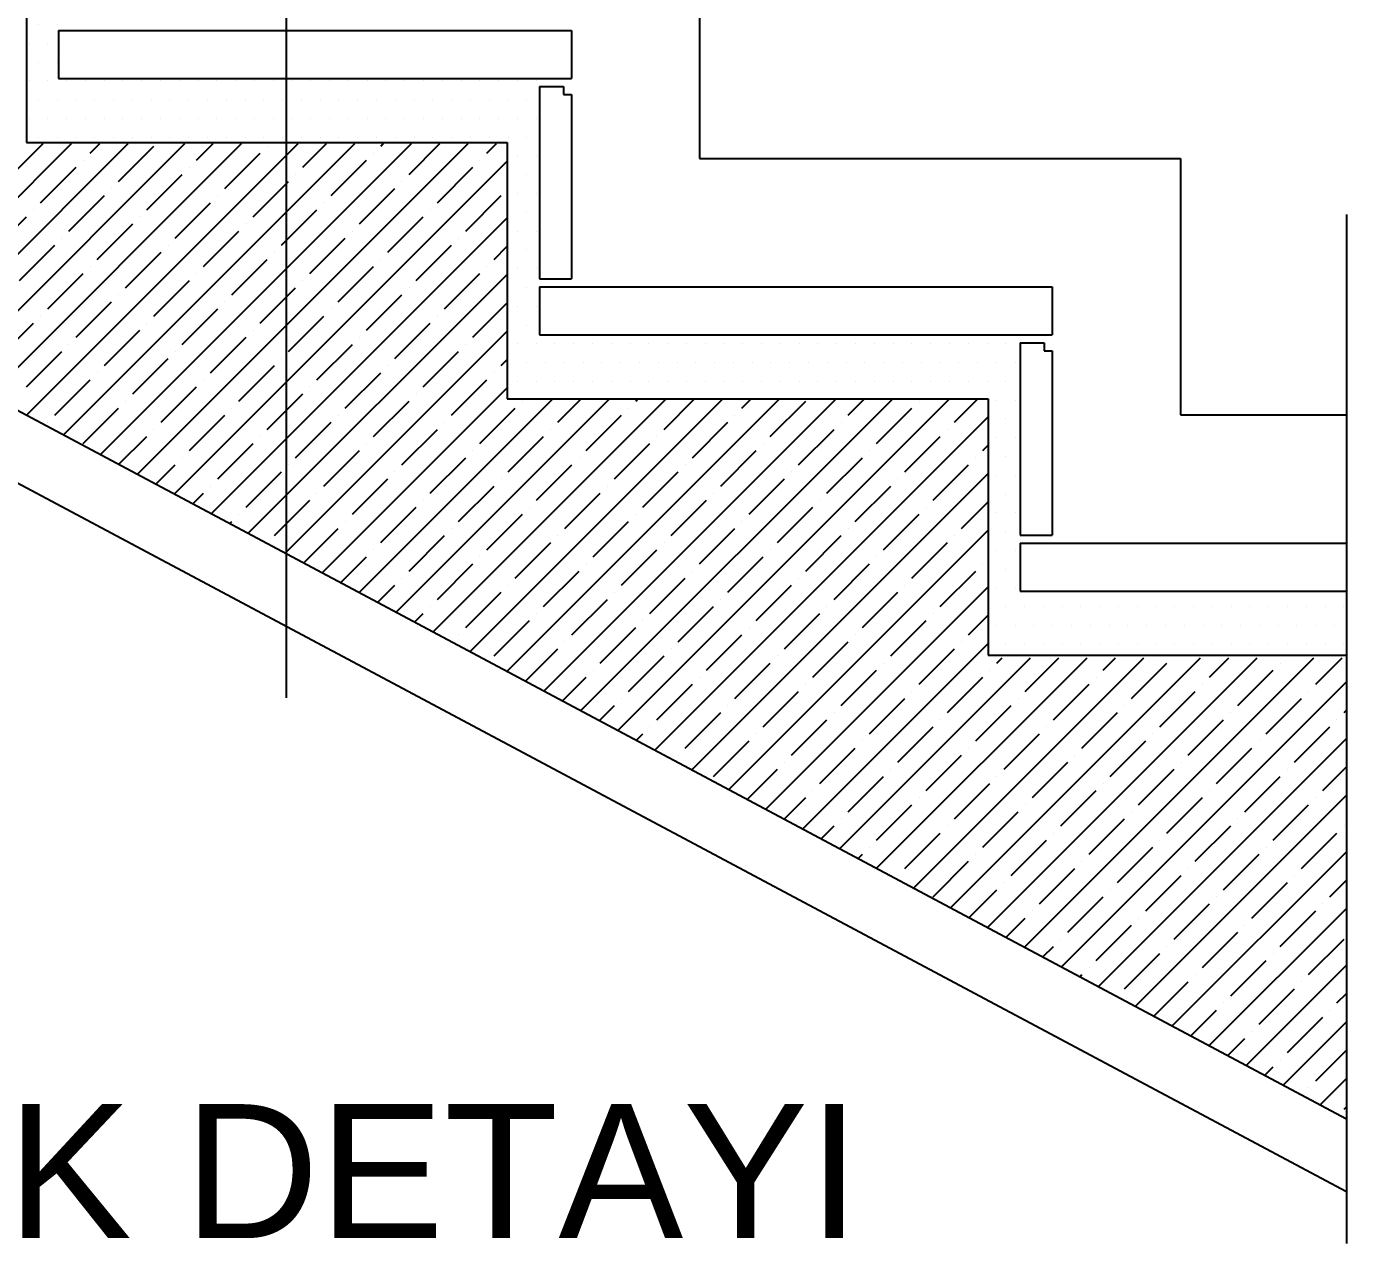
# Model space of a CAD drawing. Extents: x 775040 to 808375, y 4159409 to 4163651.
# Drawn here: x 807667.9 to 807914.9, y 4159706.3 to 4159934.2 of the extents above; entities that cross this region are included whole.
import ezdxf

# ---------------------------------------------------------------- set-up
doc = ezdxf.new("R2010")
doc.units = 0
doc.header["$MEASUREMENT"] = 0
doc.linetypes.add('DUZ', pattern=[500, 500])
doc.layers.get('0').update_dxf_attribs({"linetype": 'DUZ'})
for name, color, linetype in [('3', 3, 'Continuous'), ('tarama', 8, 'Continuous'), ('YAZI', 3, 'Continuous')]:
    doc.layers.add(name, color=color, linetype=linetype)
doc.styles.add('LEVENT', font='arial.ttf', dxfattribs={"height": 10})

# ---------------------------------------------------------------- blocks, each defined once
blk = doc.blocks.new('*X998')
at = {"color": 0}
for p, q in [((-322509.38, 37436.26), (-322461.3, 37484.34)), ((-322500.15, 37431.34), (-322447.15, 37484.34)), ((-322490.93, 37426.42), (-322433.01, 37484.34)), ((-322481.71, 37421.5), (-322418.87, 37484.34)), ((-322476.05, 37476.66), (-322468.37, 37484.34)), ((-322472.48, 37416.58), (-322404.73, 37484.34)), ((-322463.26, 37411.66), (-322390.59, 37484.34)), ((-322456.6, 37481.96), (-322454.23, 37484.34)), ((-322454.04, 37406.75), (-322376.44, 37484.34)), ((-322449.53, 37474.89), (-322440.69, 37483.73)), ((-322444.81, 37401.83), (-322362.3, 37484.34)), ((-322430.09, 37480.19), (-322425.94, 37484.34)), ((-322423.01, 37473.12), (-322414.18, 37481.96)), ((-322412.41, 37483.73), (-322412.41, 37483.73)), ((-322403.57, 37478.43), (-322397.66, 37484.34)), ((-322385.89, 37481.96), (-322385.89, 37481.96)), ((-322384.12, 37483.73), (-322383.51, 37484.34)), ((-322377.05, 37476.66), (-322369.37, 37484.34)), ((-322357.61, 37481.96), (-322355.23, 37484.34)), ((-322468.98, 37469.59), (-322460.14, 37478.43)), ((-322458.37, 37480.19), (-322458.37, 37480.19)), ((-322435.59, 37396.91), (-322352.53, 37479.97)), ((-322431.85, 37478.43), (-322431.85, 37478.43)), ((-322396.5, 37471.36), (-322387.66, 37480.19)), ((-322369.98, 37469.59), (-322361.14, 37478.43)), ((-322359.37, 37480.19), (-322359.37, 37480.19)), ((-322442.46, 37467.82), (-322433.62, 37476.66)), ((-322415.94, 37466.05), (-322407.1, 37474.89)), ((-322405.34, 37476.66), (-322405.34, 37476.66)), ((-322378.82, 37474.89), (-322378.82, 37474.89)), ((-322451.3, 37473.12), (-322451.3, 37473.12)), ((-322389.43, 37464.29), (-322380.59, 37473.12)), ((-322461.91, 37462.52), (-322453.07, 37471.36)), ((-322435.39, 37460.75), (-322426.55, 37469.59)), ((-322424.78, 37471.36), (-322424.78, 37471.36)), ((-322398.27, 37469.59), (-322398.27, 37469.59)), ((-322362.91, 37462.52), (-322354.07, 37471.36)), ((-322481.35, 37457.21), (-322472.51, 37466.05)), ((-322470.74, 37467.82), (-322470.74, 37467.82)), ((-322444.23, 37466.05), (-322444.23, 37466.05)), ((-322426.37, 37391.99), (-322352.53, 37465.83)), ((-322408.87, 37458.98), (-322400.03, 37467.82)), ((-322382.36, 37457.21), (-322373.52, 37466.05)), ((-322371.75, 37467.82), (-322371.75, 37467.82)), ((-322454.83, 37455.45), (-322446, 37464.29)), ((-322428.32, 37453.68), (-322419.48, 37462.52)), ((-322417.71, 37464.29), (-322417.71, 37464.29)), ((-322391.19, 37462.52), (-322391.19, 37462.52)), ((-322474.28, 37450.14), (-322465.44, 37458.98)), ((-322463.67, 37460.75), (-322463.67, 37460.75)), ((-322437.16, 37458.98), (-322437.16, 37458.98)), ((-322401.8, 37451.91), (-322392.96, 37460.75)), ((-322375.28, 37450.14), (-322366.45, 37458.98)), ((-322364.68, 37460.75), (-322364.68, 37460.75)), ((-322355.84, 37455.45), (-322352.53, 37458.76)), ((-322447.76, 37448.38), (-322438.92, 37457.21)), ((-322421.25, 37446.61), (-322412.41, 37455.45)), ((-322410.64, 37457.21), (-322410.64, 37457.21)), ((-322384.12, 37455.45), (-322384.12, 37455.45)), ((-322467.21, 37443.07), (-322458.37, 37451.91)), ((-322456.6, 37453.68), (-322456.6, 37453.68)), ((-322430.09, 37451.91), (-322430.09, 37451.91)), ((-322394.73, 37444.84), (-322385.89, 37453.68)), ((-322368.21, 37443.07), (-322359.37, 37451.91)), ((-322357.61, 37453.68), (-322357.61, 37453.68)), ((-322440.69, 37441.3), (-322431.85, 37450.14)), ((-322417.15, 37387.07), (-322352.53, 37451.69)), ((-322403.57, 37450.14), (-322403.57, 37450.14)), ((-322449.53, 37446.61), (-322449.53, 37446.61)), ((-322414.18, 37439.54), (-322405.34, 37448.38)), ((-322387.66, 37437.77), (-322378.82, 37446.61)), ((-322377.05, 37448.38), (-322377.05, 37448.38)), ((-322460.14, 37436), (-322451.3, 37444.84)), ((-322433.62, 37434.23), (-322424.78, 37443.07)), ((-322423.01, 37444.84), (-322423.01, 37444.84)), ((-322396.5, 37443.07), (-322396.5, 37443.07)), ((-322361.14, 37436), (-322352.53, 37444.61)), ((-322479.58, 37430.7), (-322470.74, 37439.54)), ((-322468.98, 37441.3), (-322468.98, 37441.3)), ((-322442.46, 37439.54), (-322442.46, 37439.54)), ((-322407.1, 37432.47), (-322398.27, 37441.3)), ((-322380.59, 37430.7), (-322371.75, 37439.54)), ((-322369.98, 37441.3), (-322369.98, 37441.3)), ((-322453.07, 37428.93), (-322444.23, 37437.77)), ((-322426.55, 37427.16), (-322417.71, 37436)), ((-322415.94, 37437.77), (-322415.94, 37437.77)), ((-322407.92, 37382.15), (-322352.53, 37437.54)), ((-322389.43, 37436), (-322389.43, 37436)), ((-322472.51, 37423.63), (-322463.67, 37432.47)), ((-322461.91, 37434.23), (-322461.91, 37434.23)), ((-322435.39, 37432.47), (-322435.39, 37432.47)), ((-322400.03, 37425.39), (-322391.19, 37434.23)), ((-322373.52, 37423.63), (-322364.68, 37432.47)), ((-322362.91, 37434.23), (-322362.91, 37434.23)), ((-322446, 37421.86), (-322437.16, 37430.7)), ((-322419.48, 37420.09), (-322410.64, 37428.93)), ((-322408.87, 37430.7), (-322408.87, 37430.7)), ((-322382.36, 37428.93), (-322382.36, 37428.93)), ((-322354.07, 37428.93), (-322352.53, 37430.47)), ((-322465.44, 37416.56), (-322456.6, 37425.39)), ((-322454.83, 37427.16), (-322454.83, 37427.16)), ((-322428.32, 37425.39), (-322428.32, 37425.39)), ((-322392.96, 37418.32), (-322384.12, 37427.16)), ((-322366.45, 37416.56), (-322357.61, 37425.39)), ((-322355.84, 37427.16), (-322355.84, 37427.16)), ((-322438.92, 37414.79), (-322430.09, 37423.63)), ((-322401.8, 37423.63), (-322401.8, 37423.63)), ((-322398.7, 37377.23), (-322352.53, 37423.4)), ((-322447.76, 37420.09), (-322447.76, 37420.09)), ((-322412.41, 37413.02), (-322403.57, 37421.86)), ((-322389.48, 37372.31), (-322341.18, 37420.61)), ((-322385.89, 37411.25), (-322377.05, 37420.09)), ((-322380.25, 37367.39), (-322327.04, 37420.61)), ((-322375.28, 37421.86), (-322375.28, 37421.86)), ((-322371.03, 37362.47), (-322312.9, 37420.61)), ((-322361.81, 37357.56), (-322298.75, 37420.61)), ((-322352.58, 37352.64), (-322284.61, 37420.61)), ((-322348.77, 37420.09), (-322348.77, 37420.09)), ((-322343.36, 37347.72), (-322270.47, 37420.61)), ((-322339.93, 37414.79), (-322334.11, 37420.61)), ((-322334.14, 37342.8), (-322256.33, 37420.61)), ((-322324.91, 37337.88), (-322242.19, 37420.61)), ((-322320.48, 37420.09), (-322319.97, 37420.61)), ((-322313.41, 37413.02), (-322305.83, 37420.61)), ((-322293.97, 37418.32), (-322291.68, 37420.61)), ((-322286.9, 37411.25), (-322278.06, 37420.09)), ((-322267.45, 37416.56), (-322263.4, 37420.61)), ((-322249.77, 37420.09), (-322249.77, 37420.09)), ((-322240.93, 37414.79), (-322235.12, 37420.61)), ((-322458.37, 37409.48), (-322449.53, 37418.32)), ((-322431.85, 37407.72), (-322423.01, 37416.56)), ((-322421.25, 37418.32), (-322421.25, 37418.32)), ((-322394.73, 37416.56), (-322394.73, 37416.56)), ((-322359.37, 37409.48), (-322350.54, 37418.32)), ((-322332.86, 37407.72), (-322324.02, 37416.56)), ((-322322.25, 37418.32), (-322322.25, 37418.32)), ((-322315.69, 37332.96), (-322232.53, 37416.12)), ((-322295.74, 37416.56), (-322295.74, 37416.56)), ((-322260.38, 37409.48), (-322251.54, 37418.32)), ((-322467.21, 37414.79), (-322467.21, 37414.79)), ((-322440.69, 37413.02), (-322440.69, 37413.02)), ((-322405.34, 37405.95), (-322396.5, 37414.79)), ((-322378.82, 37404.18), (-322369.98, 37413.02)), ((-322368.21, 37414.79), (-322368.21, 37414.79)), ((-322341.7, 37413.02), (-322341.7, 37413.02)), ((-322306.34, 37405.95), (-322297.5, 37414.79)), ((-322279.83, 37404.18), (-322270.99, 37413.02)), ((-322269.22, 37414.79), (-322269.22, 37414.79)), ((-322242.7, 37413.02), (-322242.7, 37413.02)), ((-322449.43, 37404.29), (-322442.46, 37411.25)), ((-322424.78, 37400.65), (-322415.94, 37409.48)), ((-322414.18, 37411.25), (-322414.18, 37411.25)), ((-322387.66, 37409.48), (-322387.66, 37409.48)), ((-322352.3, 37402.41), (-322343.47, 37411.25)), ((-322325.79, 37400.65), (-322316.95, 37409.48)), ((-322315.18, 37411.25), (-322315.18, 37411.25)), ((-322288.66, 37409.48), (-322288.66, 37409.48)), ((-322253.31, 37402.41), (-322244.47, 37411.25)), ((-322233.86, 37407.72), (-322232.53, 37409.05)), ((-322433.62, 37405.95), (-322433.62, 37405.95)), ((-322398.27, 37398.88), (-322389.43, 37407.72)), ((-322371.75, 37397.11), (-322362.91, 37405.95)), ((-322361.14, 37407.72), (-322361.14, 37407.72)), ((-322334.63, 37405.95), (-322334.63, 37405.95)), ((-322299.27, 37398.88), (-322290.43, 37407.72)), ((-322272.75, 37397.11), (-322263.92, 37405.95)), ((-322262.15, 37407.72), (-322262.15, 37407.72)), ((-322235.63, 37405.95), (-322235.63, 37405.95)), ((-322440.2, 37399.37), (-322435.39, 37404.18)), ((-322417.71, 37393.57), (-322408.87, 37402.41)), ((-322407.1, 37404.18), (-322407.1, 37404.18)), ((-322380.59, 37402.41), (-322380.59, 37402.41)), ((-322345.23, 37395.34), (-322336.39, 37404.18)), ((-322318.72, 37393.57), (-322309.88, 37402.41)), ((-322308.11, 37404.18), (-322308.11, 37404.18)), ((-322281.59, 37402.41), (-322281.59, 37402.41)), ((-322246.24, 37395.34), (-322237.4, 37404.18)), ((-322391.19, 37391.81), (-322382.36, 37400.65)), ((-322354.07, 37400.65), (-322354.07, 37400.65)), ((-322306.47, 37328.04), (-322232.53, 37401.98)), ((-322292.2, 37391.81), (-322283.36, 37400.65)), ((-322255.08, 37400.65), (-322255.08, 37400.65)), ((-322430.98, 37394.45), (-322428.32, 37397.11)), ((-322426.55, 37398.88), (-322426.55, 37398.88)), ((-322400.03, 37397.11), (-322400.03, 37397.11)), ((-322364.68, 37390.04), (-322355.84, 37398.88)), ((-322338.16, 37388.27), (-322329.32, 37397.11)), ((-322327.56, 37398.88), (-322327.56, 37398.88)), ((-322301.04, 37397.11), (-322301.04, 37397.11)), ((-322265.68, 37390.04), (-322256.84, 37398.88)), ((-322410.64, 37386.5), (-322401.8, 37395.34)), ((-322384.12, 37384.74), (-322375.28, 37393.57)), ((-322373.52, 37395.34), (-322373.52, 37395.34)), ((-322347, 37393.57), (-322347, 37393.57)), ((-322311.65, 37386.5), (-322302.81, 37395.34)), ((-322285.13, 37384.74), (-322276.29, 37393.57)), ((-322274.52, 37395.34), (-322274.52, 37395.34)), ((-322248.01, 37393.57), (-322248.01, 37393.57)), ((-322239.17, 37388.27), (-322232.53, 37394.91)), ((-322421.76, 37389.53), (-322421.25, 37390.04)), ((-322419.48, 37391.81), (-322419.48, 37391.81)), ((-322392.96, 37390.04), (-322392.96, 37390.04)), ((-322357.61, 37382.97), (-322348.77, 37391.81)), ((-322331.09, 37381.2), (-322322.25, 37390.04)), ((-322320.48, 37391.81), (-322320.48, 37391.81)), ((-322293.97, 37390.04), (-322293.97, 37390.04)), ((-322258.61, 37382.97), (-322249.77, 37391.81)), ((-322403.31, 37379.69), (-322394.73, 37388.27)), ((-322377.05, 37377.66), (-322368.21, 37386.5)), ((-322366.45, 37388.27), (-322366.45, 37388.27)), ((-322339.93, 37386.5), (-322339.93, 37386.5)), ((-322304.57, 37379.43), (-322295.74, 37388.27)), ((-322297.24, 37323.12), (-322232.53, 37387.84)), ((-322278.06, 37377.66), (-322269.22, 37386.5)), ((-322267.45, 37388.27), (-322267.45, 37388.27)), ((-322240.93, 37386.5), (-322240.93, 37386.5)), ((-322412.41, 37384.74), (-322412.41, 37384.74)), ((-322385.89, 37382.97), (-322385.89, 37382.97)), ((-322350.54, 37375.9), (-322341.7, 37384.74)), ((-322324.02, 37374.13), (-322315.18, 37382.97)), ((-322313.41, 37384.74), (-322313.41, 37384.74)), ((-322286.9, 37382.97), (-322286.9, 37382.97)), ((-322251.54, 37375.9), (-322242.7, 37384.74)), ((-322394.09, 37374.77), (-322387.66, 37381.2)), ((-322369.98, 37370.59), (-322361.14, 37379.43)), ((-322359.37, 37381.2), (-322359.37, 37381.2)), ((-322332.86, 37379.43), (-322332.86, 37379.43)), ((-322297.5, 37372.36), (-322288.66, 37381.2)), ((-322270.99, 37370.59), (-322262.15, 37379.43)), ((-322260.38, 37381.2), (-322260.38, 37381.2)), ((-322233.86, 37379.43), (-322233.86, 37379.43)), ((-322343.47, 37368.83), (-322334.63, 37377.66)), ((-322306.34, 37377.66), (-322306.34, 37377.66)), ((-322244.47, 37368.83), (-322235.63, 37377.66)), ((-322384.86, 37369.85), (-322380.59, 37374.13)), ((-322378.82, 37375.9), (-322378.82, 37375.9)), ((-322352.3, 37374.13), (-322352.3, 37374.13)), ((-322316.95, 37367.06), (-322308.11, 37375.9)), ((-322290.43, 37365.29), (-322281.59, 37374.13)), ((-322288.02, 37318.2), (-322232.53, 37373.7)), ((-322279.83, 37375.9), (-322279.83, 37375.9)), ((-322253.31, 37374.13), (-322253.31, 37374.13)), ((-322362.91, 37363.52), (-322354.07, 37372.36)), ((-322336.39, 37361.75), (-322327.56, 37370.59)), ((-322325.79, 37372.36), (-322325.79, 37372.36)), ((-322299.27, 37370.59), (-322299.27, 37370.59)), ((-322263.92, 37363.52), (-322255.08, 37372.36)), ((-322375.64, 37364.93), (-322373.52, 37367.06)), ((-322371.75, 37368.83), (-322371.75, 37368.83)), ((-322345.23, 37367.06), (-322345.23, 37367.06)), ((-322309.88, 37359.99), (-322301.04, 37368.83)), ((-322283.36, 37358.22), (-322274.52, 37367.06)), ((-322272.75, 37368.83), (-322272.75, 37368.83)), ((-322246.24, 37367.06), (-322246.24, 37367.06)), ((-322237.4, 37361.75), (-322232.53, 37366.62)), ((-322355.84, 37356.45), (-322347, 37365.29)), ((-322329.32, 37354.68), (-322320.48, 37363.52)), ((-322318.72, 37365.29), (-322318.72, 37365.29)), ((-322292.2, 37363.52), (-322292.2, 37363.52)), ((-322256.84, 37356.45), (-322248.01, 37365.29)), ((-322364.68, 37361.75), (-322364.68, 37361.75)), ((-322338.16, 37359.99), (-322338.16, 37359.99)), ((-322302.81, 37352.92), (-322293.97, 37361.75)), ((-322278.8, 37313.28), (-322232.53, 37359.55)), ((-322276.29, 37351.15), (-322267.45, 37359.99)), ((-322265.68, 37361.75), (-322265.68, 37361.75)), ((-322239.17, 37359.99), (-322239.17, 37359.99)), ((-322347.97, 37350.18), (-322339.93, 37358.22)), ((-322322.25, 37347.61), (-322313.41, 37356.45)), ((-322311.65, 37358.22), (-322311.65, 37358.22)), ((-322285.13, 37356.45), (-322285.13, 37356.45)), ((-322249.77, 37349.38), (-322240.93, 37358.22)), ((-322331.09, 37352.92), (-322331.09, 37352.92)), ((-322295.74, 37345.84), (-322286.9, 37354.68)), ((-322269.58, 37308.37), (-322221.98, 37355.96)), ((-322269.22, 37344.08), (-322260.38, 37352.92)), ((-322260.35, 37303.45), (-322207.84, 37355.96)), ((-322258.61, 37354.68), (-322258.61, 37354.68)), ((-322251.13, 37298.53), (-322193.7, 37355.96)), ((-322241.91, 37293.61), (-322179.55, 37355.96)), ((-322232.68, 37288.69), (-322165.41, 37355.96)), ((-322232.1, 37352.92), (-322232.1, 37352.92)), ((-322230.33, 37354.68), (-322229.05, 37355.96)), ((-322223.46, 37283.77), (-322151.27, 37355.96)), ((-322223.26, 37347.61), (-322214.91, 37355.96)), ((-322203.81, 37352.92), (-322200.77, 37355.96)), ((-322196.74, 37345.84), (-322187.9, 37354.68)), ((-322177.29, 37351.15), (-322172.48, 37355.96)), ((-322170.22, 37344.08), (-322161.39, 37352.92)), ((-322159.62, 37354.68), (-322159.62, 37354.68)), ((-322150.78, 37349.38), (-322144.2, 37355.96)), ((-322338.75, 37345.26), (-322332.86, 37351.15)), ((-322304.57, 37351.15), (-322304.57, 37351.15)), ((-322242.7, 37342.31), (-322233.86, 37351.15)), ((-322214.24, 37278.85), (-322143.09, 37350)), ((-322205.58, 37351.15), (-322205.58, 37351.15)), ((-322315.18, 37340.54), (-322306.34, 37349.38)), ((-322288.66, 37338.77), (-322279.83, 37347.61)), ((-322278.06, 37349.38), (-322278.06, 37349.38)), ((-322251.54, 37347.61), (-322251.54, 37347.61)), ((-322216.19, 37340.54), (-322207.35, 37349.38)), ((-322189.67, 37338.77), (-322180.83, 37347.61)), ((-322179.06, 37349.38), (-322179.06, 37349.38)), ((-322152.55, 37347.61), (-322152.55, 37347.61)), ((-322329.53, 37340.34), (-322325.79, 37344.08)), ((-322324.02, 37345.84), (-322324.02, 37345.84)), ((-322297.5, 37344.08), (-322297.5, 37344.08)), ((-322262.15, 37337.01), (-322253.31, 37345.84)), ((-322235.63, 37335.24), (-322226.79, 37344.08)), ((-322225.02, 37345.84), (-322225.02, 37345.84)), ((-322198.51, 37344.08), (-322198.51, 37344.08)), ((-322163.15, 37337.01), (-322154.31, 37345.84)), ((-322308.11, 37333.47), (-322299.27, 37342.31)), ((-322281.59, 37331.7), (-322272.75, 37340.54)), ((-322270.99, 37342.31), (-322270.99, 37342.31)), ((-322244.47, 37340.54), (-322244.47, 37340.54)), ((-322209.11, 37333.47), (-322200.28, 37342.31)), ((-322182.6, 37331.7), (-322173.76, 37340.54)), ((-322171.99, 37342.31), (-322171.99, 37342.31)), ((-322145.48, 37340.54), (-322145.48, 37340.54)), ((-322143.71, 37342.31), (-322143.09, 37342.93)), ((-322320.3, 37335.42), (-322318.72, 37337.01)), ((-322316.95, 37338.77), (-322316.95, 37338.77)), ((-322290.43, 37337.01), (-322290.43, 37337.01)), ((-322255.08, 37329.93), (-322246.24, 37338.77)), ((-322228.56, 37328.17), (-322219.72, 37337.01)), ((-322217.95, 37338.77), (-322217.95, 37338.77)), ((-322191.44, 37337.01), (-322191.44, 37337.01)), ((-322156.08, 37329.93), (-322147.24, 37338.77)), ((-322301.04, 37326.4), (-322292.2, 37335.24)), ((-322274.52, 37324.63), (-322265.68, 37333.47)), ((-322263.92, 37335.24), (-322263.92, 37335.24)), ((-322237.4, 37333.47), (-322237.4, 37333.47)), ((-322205.01, 37273.93), (-322143.09, 37335.86)), ((-322202.04, 37326.4), (-322193.2, 37335.24)), ((-322175.53, 37324.63), (-322166.69, 37333.47)), ((-322164.92, 37335.24), (-322164.92, 37335.24)), ((-322309.88, 37331.7), (-322309.88, 37331.7)), ((-322283.36, 37329.93), (-322283.36, 37329.93)), ((-322248.01, 37322.86), (-322239.17, 37331.7)), ((-322221.49, 37321.1), (-322212.65, 37329.93)), ((-322210.88, 37331.7), (-322210.88, 37331.7)), ((-322184.37, 37329.93), (-322184.37, 37329.93)), ((-322292.63, 37320.66), (-322285.13, 37328.17)), ((-322256.84, 37328.17), (-322256.84, 37328.17)), ((-322194.97, 37319.33), (-322186.13, 37328.17)), ((-322157.85, 37328.17), (-322157.85, 37328.17)), ((-322149.01, 37322.86), (-322143.09, 37328.79)), ((-322267.45, 37317.56), (-322258.61, 37326.4)), ((-322240.93, 37315.79), (-322232.1, 37324.63)), ((-322230.33, 37326.4), (-322230.33, 37326.4)), ((-322203.81, 37324.63), (-322203.81, 37324.63)), ((-322168.46, 37317.56), (-322159.62, 37326.4)), ((-322283.41, 37315.74), (-322278.06, 37321.1)), ((-322276.29, 37322.86), (-322276.29, 37322.86)), ((-322249.77, 37321.1), (-322249.77, 37321.1)), ((-322214.42, 37314.02), (-322205.58, 37322.86)), ((-322195.79, 37269.01), (-322143.09, 37321.72)), ((-322187.9, 37312.26), (-322179.06, 37321.1)), ((-322177.29, 37322.86), (-322177.29, 37322.86)), ((-322150.78, 37321.1), (-322150.78, 37321.1)), ((-322260.38, 37310.49), (-322251.54, 37319.33)), ((-322233.86, 37308.72), (-322225.02, 37317.56)), ((-322223.26, 37319.33), (-322223.26, 37319.33)), ((-322196.74, 37317.56), (-322196.74, 37317.56)), ((-322161.39, 37310.49), (-322152.55, 37319.33)), ((-322274.19, 37310.82), (-322270.99, 37314.02)), ((-322269.22, 37315.79), (-322269.22, 37315.79)), ((-322242.7, 37314.02), (-322242.7, 37314.02)), ((-322207.35, 37306.95), (-322198.51, 37315.79)), ((-322180.83, 37305.19), (-322171.99, 37314.02)), ((-322170.22, 37315.79), (-322170.22, 37315.79)), ((-322143.71, 37314.02), (-322143.71, 37314.02)), ((-322253.31, 37303.42), (-322244.47, 37312.26)), ((-322226.79, 37301.65), (-322217.95, 37310.49)), ((-322216.19, 37312.26), (-322216.19, 37312.26)), ((-322189.67, 37310.49), (-322189.67, 37310.49)), ((-322154.31, 37303.42), (-322145.48, 37312.26)), ((-322264.96, 37305.91), (-322263.92, 37306.95)), ((-322262.15, 37308.72), (-322262.15, 37308.72)), ((-322235.63, 37306.95), (-322235.63, 37306.95)), ((-322200.28, 37299.88), (-322191.44, 37308.72)), ((-322186.57, 37264.09), (-322143.09, 37307.58)), ((-322173.76, 37298.11), (-322164.92, 37306.95)), ((-322163.15, 37308.72), (-322163.15, 37308.72)), ((-322246.24, 37296.35), (-322237.4, 37305.19)), ((-322209.11, 37305.19), (-322209.11, 37305.19)), ((-322255.08, 37301.65), (-322255.08, 37301.65)), ((-322219.72, 37294.58), (-322210.88, 37303.42)), ((-322193.2, 37292.81), (-322184.37, 37301.65)), ((-322182.6, 37303.42), (-322182.6, 37303.42)), ((-322156.08, 37301.65), (-322156.08, 37301.65)), ((-322147.24, 37296.35), (-322143.09, 37300.5)), ((-322237.29, 37291.15), (-322230.33, 37298.11)), ((-322228.56, 37299.88), (-322228.56, 37299.88)), ((-322202.04, 37298.11), (-322202.04, 37298.11)), ((-322166.69, 37291.04), (-322157.85, 37299.88)), ((-322212.65, 37287.51), (-322203.81, 37296.35)), ((-322186.13, 37285.74), (-322177.29, 37294.58)), ((-322175.53, 37296.35), (-322175.53, 37296.35)), ((-322149.01, 37294.58), (-322149.01, 37294.58)), ((-322228.07, 37286.23), (-322223.26, 37291.04)), ((-322221.49, 37292.81), (-322221.49, 37292.81)), ((-322194.97, 37291.04), (-322194.97, 37291.04)), ((-322177.34, 37259.18), (-322143.09, 37293.43)), ((-322159.62, 37283.97), (-322150.78, 37292.81)), ((-322205.58, 37280.44), (-322196.74, 37289.28)), ((-322179.06, 37278.67), (-322170.22, 37287.51)), ((-322168.46, 37289.28), (-322168.46, 37289.28)), ((-322218.85, 37281.31), (-322216.19, 37283.97)), ((-322214.42, 37285.74), (-322214.42, 37285.74)), ((-322187.9, 37283.97), (-322187.9, 37283.97)), ((-322152.55, 37276.9), (-322143.71, 37285.74)), ((-322198.51, 37273.37), (-322189.67, 37282.21)), ((-322171.99, 37271.6), (-322163.15, 37280.44)), ((-322161.39, 37282.21), (-322161.39, 37282.21)), ((-322207.35, 37278.67), (-322207.35, 37278.67)), ((-322168.12, 37254.26), (-322143.09, 37279.29)), ((-322209.62, 37276.39), (-322209.11, 37276.9)), ((-322191.18, 37266.55), (-322182.6, 37275.13)), ((-322180.83, 37276.9), (-322180.83, 37276.9)), ((-322154.31, 37275.13), (-322154.31, 37275.13)), ((-322200.28, 37271.6), (-322200.28, 37271.6)), ((-322164.92, 37264.53), (-322156.08, 37273.37)), ((-322145.48, 37269.83), (-322143.09, 37272.22)), ((-322181.96, 37261.63), (-322175.53, 37268.06)), ((-322173.76, 37269.83), (-322173.76, 37269.83)), ((-322147.24, 37268.06), (-322147.24, 37268.06)), ((-322158.9, 37249.34), (-322143.09, 37265.15)), ((-322157.85, 37257.46), (-322149.01, 37266.3)), ((-322172.73, 37256.72), (-322168.46, 37260.99)), ((-322166.69, 37262.76), (-322166.69, 37262.76)), ((-322150.78, 37250.39), (-322143.09, 37258.08)), ((-322159.62, 37255.69), (-322159.62, 37255.69)), ((-322163.51, 37251.8), (-322161.39, 37253.92)), ((-322149.67, 37244.42), (-322143.09, 37251.01)), ((-322152.55, 37248.62), (-322152.55, 37248.62)), ((-322143.71, 37243.31), (-322143.09, 37243.94))]:
    blk.add_line(p, q, dxfattribs=at)
blk = doc.blocks.new('*X997')
at = {"color": 0}
for p, q in [((-322628.90625, 37626.5625), (-322628.90625, 37626.5625)), ((-322624.21875, 37626.5625), (-322624.21875, 37626.5625)), ((-322619.53125, 37626.5625), (-322619.53125, 37626.5625)), ((-322614.84375, 37626.5625), (-322614.84375, 37626.5625)), ((-322610.15625, 37626.5625), (-322610.15625, 37626.5625)), ((-322605.46875, 37626.5625), (-322605.46875, 37626.5625)), ((-322600.78125, 37626.5625), (-322600.78125, 37626.5625)), ((-322596.09375, 37626.5625), (-322596.09375, 37626.5625)), ((-322591.40625, 37626.5625), (-322591.40625, 37626.5625)), ((-322586.71875, 37626.5625), (-322586.71875, 37626.5625)), ((-322626.5625, 37621.875), (-322626.5625, 37621.875)), ((-322621.875, 37621.875), (-322621.875, 37621.875)), ((-322617.1875, 37621.875), (-322617.1875, 37621.875)), ((-322612.5, 37621.875), (-322612.5, 37621.875)), ((-322607.8125, 37621.875), (-322607.8125, 37621.875)), ((-322603.125, 37621.875), (-322603.125, 37621.875)), ((-322598.4375, 37621.875), (-322598.4375, 37621.875)), ((-322593.75, 37621.875), (-322593.75, 37621.875)), ((-322589.0625, 37621.875), (-322589.0625, 37621.875)), ((-322584.375, 37621.875), (-322584.375, 37621.875)), ((-322628.90625, 37617.1875), (-322628.90625, 37617.1875)), ((-322624.21875, 37617.1875), (-322624.21875, 37617.1875)), ((-322619.53125, 37617.1875), (-322619.53125, 37617.1875)), ((-322614.84375, 37617.1875), (-322614.84375, 37617.1875)), ((-322610.15625, 37617.1875), (-322610.15625, 37617.1875)), ((-322605.46875, 37617.1875), (-322605.46875, 37617.1875)), ((-322600.78125, 37617.1875), (-322600.78125, 37617.1875)), ((-322596.09375, 37617.1875), (-322596.09375, 37617.1875)), ((-322591.40625, 37617.1875), (-322591.40625, 37617.1875)), ((-322586.71875, 37617.1875), (-322586.71875, 37617.1875)), ((-322589.0625, 37612.5), (-322589.0625, 37612.5)), ((-322584.375, 37612.5), (-322584.375, 37612.5)), ((-322591.40625, 37607.8125), (-322591.40625, 37607.8125)), ((-322586.71875, 37607.8125), (-322586.71875, 37607.8125)), ((-322589.0625, 37603.125), (-322589.0625, 37603.125)), ((-322584.375, 37603.125), (-322584.375, 37603.125)), ((-322591.40625, 37598.4375), (-322591.40625, 37598.4375)), ((-322586.71875, 37598.4375), (-322586.71875, 37598.4375)), ((-322589.0625, 37593.75), (-322589.0625, 37593.75)), ((-322584.375, 37593.75), (-322584.375, 37593.75)), ((-322591.40625, 37589.0625), (-322591.40625, 37589.0625)), ((-322586.71875, 37589.0625), (-322586.71875, 37589.0625)), ((-322589.0625, 37584.375), (-322589.0625, 37584.375)), ((-322584.375, 37584.375), (-322584.375, 37584.375)), ((-322591.40625, 37579.6875), (-322591.40625, 37579.6875)), ((-322586.71875, 37579.6875), (-322586.71875, 37579.6875)), ((-322589.0625, 37575), (-322589.0625, 37575)), ((-322584.375, 37575), (-322584.375, 37575)), ((-322591.40625, 37570.3125), (-322591.40625, 37570.3125)), ((-322586.71875, 37570.3125), (-322586.71875, 37570.3125)), ((-322589.0625, 37565.625), (-322589.0625, 37565.625)), ((-322584.375, 37565.625), (-322584.375, 37565.625)), ((-322591.40625, 37560.9375), (-322591.40625, 37560.9375)), ((-322586.71875, 37560.9375), (-322586.71875, 37560.9375)), ((-322582.03125, 37560.9375), (-322582.03125, 37560.9375)), ((-322577.34375, 37560.9375), (-322577.34375, 37560.9375)), ((-322572.65625, 37560.9375), (-322572.65625, 37560.9375)), ((-322567.96875, 37560.9375), (-322567.96875, 37560.9375)), ((-322563.28125, 37560.9375), (-322563.28125, 37560.9375)), ((-322558.59375, 37560.9375), (-322558.59375, 37560.9375)), ((-322553.90625, 37560.9375), (-322553.90625, 37560.9375)), ((-322549.21875, 37560.9375), (-322549.21875, 37560.9375)), ((-322544.53125, 37560.9375), (-322544.53125, 37560.9375)), ((-322539.84375, 37560.9375), (-322539.84375, 37560.9375)), ((-322535.15625, 37560.9375), (-322535.15625, 37560.9375)), ((-322530.46875, 37560.9375), (-322530.46875, 37560.9375)), ((-322525.78125, 37560.9375), (-322525.78125, 37560.9375)), ((-322521.09375, 37560.9375), (-322521.09375, 37560.9375)), ((-322516.40625, 37560.9375), (-322516.40625, 37560.9375)), ((-322511.71875, 37560.9375), (-322511.71875, 37560.9375)), ((-322507.03125, 37560.9375), (-322507.03125, 37560.9375)), ((-322502.34375, 37560.9375), (-322502.34375, 37560.9375)), ((-322497.65625, 37560.9375), (-322497.65625, 37560.9375)), ((-322492.96875, 37560.9375), (-322492.96875, 37560.9375)), ((-322488.28125, 37560.9375), (-322488.28125, 37560.9375)), ((-322483.59375, 37560.9375), (-322483.59375, 37560.9375)), ((-322478.90625, 37560.9375), (-322478.90625, 37560.9375)), ((-322474.21875, 37560.9375), (-322474.21875, 37560.9375)), ((-322469.53125, 37560.9375), (-322469.53125, 37560.9375)), ((-322464.84375, 37560.9375), (-322464.84375, 37560.9375)), ((-322589.0625, 37556.25), (-322589.0625, 37556.25)), ((-322584.375, 37556.25), (-322584.375, 37556.25)), ((-322579.6875, 37556.25), (-322579.6875, 37556.25)), ((-322575, 37556.25), (-322575, 37556.25)), ((-322570.3125, 37556.25), (-322570.3125, 37556.25)), ((-322565.625, 37556.25), (-322565.625, 37556.25)), ((-322560.9375, 37556.25), (-322560.9375, 37556.25)), ((-322556.25, 37556.25), (-322556.25, 37556.25)), ((-322551.5625, 37556.25), (-322551.5625, 37556.25)), ((-322546.875, 37556.25), (-322546.875, 37556.25)), ((-322542.1875, 37556.25), (-322542.1875, 37556.25)), ((-322537.5, 37556.25), (-322537.5, 37556.25)), ((-322532.8125, 37556.25), (-322532.8125, 37556.25)), ((-322528.125, 37556.25), (-322528.125, 37556.25)), ((-322523.4375, 37556.25), (-322523.4375, 37556.25)), ((-322518.75, 37556.25), (-322518.75, 37556.25)), ((-322514.0625, 37556.25), (-322514.0625, 37556.25)), ((-322509.375, 37556.25), (-322509.375, 37556.25)), ((-322504.6875, 37556.25), (-322504.6875, 37556.25)), ((-322500, 37556.25), (-322500, 37556.25)), ((-322495.3125, 37556.25), (-322495.3125, 37556.25)), ((-322490.625, 37556.25), (-322490.625, 37556.25)), ((-322485.9375, 37556.25), (-322485.9375, 37556.25)), ((-322481.25, 37556.25), (-322481.25, 37556.25)), ((-322476.5625, 37556.25), (-322476.5625, 37556.25)), ((-322471.875, 37556.25), (-322471.875, 37556.25)), ((-322467.1875, 37556.25), (-322467.1875, 37556.25)), ((-322591.40625, 37551.5625), (-322591.40625, 37551.5625)), ((-322586.71875, 37551.5625), (-322586.71875, 37551.5625)), ((-322582.03125, 37551.5625), (-322582.03125, 37551.5625)), ((-322577.34375, 37551.5625), (-322577.34375, 37551.5625)), ((-322572.65625, 37551.5625), (-322572.65625, 37551.5625)), ((-322567.96875, 37551.5625), (-322567.96875, 37551.5625)), ((-322563.28125, 37551.5625), (-322563.28125, 37551.5625)), ((-322558.59375, 37551.5625), (-322558.59375, 37551.5625)), ((-322553.90625, 37551.5625), (-322553.90625, 37551.5625)), ((-322549.21875, 37551.5625), (-322549.21875, 37551.5625)), ((-322544.53125, 37551.5625), (-322544.53125, 37551.5625)), ((-322539.84375, 37551.5625), (-322539.84375, 37551.5625)), ((-322535.15625, 37551.5625), (-322535.15625, 37551.5625)), ((-322530.46875, 37551.5625), (-322530.46875, 37551.5625)), ((-322525.78125, 37551.5625), (-322525.78125, 37551.5625)), ((-322521.09375, 37551.5625), (-322521.09375, 37551.5625)), ((-322516.40625, 37551.5625), (-322516.40625, 37551.5625)), ((-322511.71875, 37551.5625), (-322511.71875, 37551.5625)), ((-322507.03125, 37551.5625), (-322507.03125, 37551.5625)), ((-322502.34375, 37551.5625), (-322502.34375, 37551.5625)), ((-322497.65625, 37551.5625), (-322497.65625, 37551.5625)), ((-322492.96875, 37551.5625), (-322492.96875, 37551.5625)), ((-322488.28125, 37551.5625), (-322488.28125, 37551.5625)), ((-322483.59375, 37551.5625), (-322483.59375, 37551.5625)), ((-322478.90625, 37551.5625), (-322478.90625, 37551.5625)), ((-322474.21875, 37551.5625), (-322474.21875, 37551.5625)), ((-322469.53125, 37551.5625), (-322469.53125, 37551.5625)), ((-322464.84375, 37551.5625), (-322464.84375, 37551.5625)), ((-322471.875, 37546.875), (-322471.875, 37546.875)), ((-322467.1875, 37546.875), (-322467.1875, 37546.875)), ((-322469.53125, 37542.1875), (-322469.53125, 37542.1875)), ((-322464.84375, 37542.1875), (-322464.84375, 37542.1875)), ((-322471.875, 37537.5), (-322471.875, 37537.5)), ((-322467.1875, 37537.5), (-322467.1875, 37537.5)), ((-322469.53125, 37532.8125), (-322469.53125, 37532.8125)), ((-322464.84375, 37532.8125), (-322464.84375, 37532.8125)), ((-322471.875, 37528.125), (-322471.875, 37528.125)), ((-322467.1875, 37528.125), (-322467.1875, 37528.125)), ((-322469.53125, 37523.4375), (-322469.53125, 37523.4375)), ((-322464.84375, 37523.4375), (-322464.84375, 37523.4375)), ((-322471.875, 37518.75), (-322471.875, 37518.75)), ((-322467.1875, 37518.75), (-322467.1875, 37518.75)), ((-322469.53125, 37514.0625), (-322469.53125, 37514.0625)), ((-322464.84375, 37514.0625), (-322464.84375, 37514.0625)), ((-322471.875, 37509.375), (-322471.875, 37509.375)), ((-322467.1875, 37509.375), (-322467.1875, 37509.375)), ((-322469.53125, 37504.6875), (-322469.53125, 37504.6875)), ((-322464.84375, 37504.6875), (-322464.84375, 37504.6875)), ((-322471.875, 37500), (-322471.875, 37500)), ((-322467.1875, 37500), (-322467.1875, 37500)), ((-322462.5, 37500), (-322462.5, 37500)), ((-322457.8125, 37500), (-322457.8125, 37500)), ((-322453.125, 37500), (-322453.125, 37500)), ((-322448.4375, 37500), (-322448.4375, 37500)), ((-322443.75, 37500), (-322443.75, 37500)), ((-322439.0625, 37500), (-322439.0625, 37500)), ((-322434.375, 37500), (-322434.375, 37500)), ((-322429.6875, 37500), (-322429.6875, 37500)), ((-322425, 37500), (-322425, 37500)), ((-322420.3125, 37500), (-322420.3125, 37500)), ((-322415.625, 37500), (-322415.625, 37500)), ((-322410.9375, 37500), (-322410.9375, 37500)), ((-322406.25, 37500), (-322406.25, 37500)), ((-322401.5625, 37500), (-322401.5625, 37500)), ((-322396.875, 37500), (-322396.875, 37500)), ((-322392.1875, 37500), (-322392.1875, 37500)), ((-322387.5, 37500), (-322387.5, 37500)), ((-322382.8125, 37500), (-322382.8125, 37500)), ((-322378.125, 37500), (-322378.125, 37500)), ((-322373.4375, 37500), (-322373.4375, 37500)), ((-322368.75, 37500), (-322368.75, 37500)), ((-322364.0625, 37500), (-322364.0625, 37500)), ((-322359.375, 37500), (-322359.375, 37500)), ((-322354.6875, 37500), (-322354.6875, 37500)), ((-322350, 37500), (-322350, 37500)), ((-322345.3125, 37500), (-322345.3125, 37500)), ((-322469.53125, 37495.3125), (-322469.53125, 37495.3125)), ((-322464.84375, 37495.3125), (-322464.84375, 37495.3125)), ((-322460.15625, 37495.3125), (-322460.15625, 37495.3125)), ((-322455.46875, 37495.3125), (-322455.46875, 37495.3125)), ((-322450.78125, 37495.3125), (-322450.78125, 37495.3125)), ((-322446.09375, 37495.3125), (-322446.09375, 37495.3125)), ((-322441.40625, 37495.3125), (-322441.40625, 37495.3125)), ((-322436.71875, 37495.3125), (-322436.71875, 37495.3125)), ((-322432.03125, 37495.3125), (-322432.03125, 37495.3125)), ((-322427.34375, 37495.3125), (-322427.34375, 37495.3125)), ((-322422.65625, 37495.3125), (-322422.65625, 37495.3125)), ((-322417.96875, 37495.3125), (-322417.96875, 37495.3125)), ((-322413.28125, 37495.3125), (-322413.28125, 37495.3125)), ((-322408.59375, 37495.3125), (-322408.59375, 37495.3125)), ((-322403.90625, 37495.3125), (-322403.90625, 37495.3125)), ((-322399.21875, 37495.3125), (-322399.21875, 37495.3125)), ((-322394.53125, 37495.3125), (-322394.53125, 37495.3125)), ((-322389.84375, 37495.3125), (-322389.84375, 37495.3125)), ((-322385.15625, 37495.3125), (-322385.15625, 37495.3125)), ((-322380.46875, 37495.3125), (-322380.46875, 37495.3125)), ((-322375.78125, 37495.3125), (-322375.78125, 37495.3125)), ((-322371.09375, 37495.3125), (-322371.09375, 37495.3125)), ((-322366.40625, 37495.3125), (-322366.40625, 37495.3125)), ((-322361.71875, 37495.3125), (-322361.71875, 37495.3125)), ((-322357.03125, 37495.3125), (-322357.03125, 37495.3125)), ((-322352.34375, 37495.3125), (-322352.34375, 37495.3125)), ((-322347.65625, 37495.3125), (-322347.65625, 37495.3125)), ((-322471.875, 37490.625), (-322471.875, 37490.625)), ((-322467.1875, 37490.625), (-322467.1875, 37490.625)), ((-322462.5, 37490.625), (-322462.5, 37490.625)), ((-322457.8125, 37490.625), (-322457.8125, 37490.625)), ((-322453.125, 37490.625), (-322453.125, 37490.625)), ((-322448.4375, 37490.625), (-322448.4375, 37490.625)), ((-322443.75, 37490.625), (-322443.75, 37490.625)), ((-322439.0625, 37490.625), (-322439.0625, 37490.625)), ((-322434.375, 37490.625), (-322434.375, 37490.625)), ((-322429.6875, 37490.625), (-322429.6875, 37490.625)), ((-322425, 37490.625), (-322425, 37490.625)), ((-322420.3125, 37490.625), (-322420.3125, 37490.625)), ((-322415.625, 37490.625), (-322415.625, 37490.625)), ((-322410.9375, 37490.625), (-322410.9375, 37490.625)), ((-322406.25, 37490.625), (-322406.25, 37490.625)), ((-322401.5625, 37490.625), (-322401.5625, 37490.625)), ((-322396.875, 37490.625), (-322396.875, 37490.625)), ((-322392.1875, 37490.625), (-322392.1875, 37490.625)), ((-322387.5, 37490.625), (-322387.5, 37490.625)), ((-322382.8125, 37490.625), (-322382.8125, 37490.625)), ((-322378.125, 37490.625), (-322378.125, 37490.625)), ((-322373.4375, 37490.625), (-322373.4375, 37490.625)), ((-322368.75, 37490.625), (-322368.75, 37490.625)), ((-322364.0625, 37490.625), (-322364.0625, 37490.625)), ((-322359.375, 37490.625), (-322359.375, 37490.625)), ((-322354.6875, 37490.625), (-322354.6875, 37490.625)), ((-322350, 37490.625), (-322350, 37490.625)), ((-322345.3125, 37490.625), (-322345.3125, 37490.625)), ((-322469.53125, 37485.9375), (-322469.53125, 37485.9375)), ((-322464.84375, 37485.9375), (-322464.84375, 37485.9375)), ((-322460.15625, 37485.9375), (-322460.15625, 37485.9375)), ((-322455.46875, 37485.9375), (-322455.46875, 37485.9375)), ((-322450.78125, 37485.9375), (-322450.78125, 37485.9375)), ((-322446.09375, 37485.9375), (-322446.09375, 37485.9375)), ((-322441.40625, 37485.9375), (-322441.40625, 37485.9375)), ((-322436.71875, 37485.9375), (-322436.71875, 37485.9375)), ((-322432.03125, 37485.9375), (-322432.03125, 37485.9375)), ((-322427.34375, 37485.9375), (-322427.34375, 37485.9375)), ((-322422.65625, 37485.9375), (-322422.65625, 37485.9375)), ((-322417.96875, 37485.9375), (-322417.96875, 37485.9375)), ((-322413.28125, 37485.9375), (-322413.28125, 37485.9375)), ((-322408.59375, 37485.9375), (-322408.59375, 37485.9375)), ((-322403.90625, 37485.9375), (-322403.90625, 37485.9375)), ((-322399.21875, 37485.9375), (-322399.21875, 37485.9375)), ((-322394.53125, 37485.9375), (-322394.53125, 37485.9375)), ((-322389.84375, 37485.9375), (-322389.84375, 37485.9375)), ((-322385.15625, 37485.9375), (-322385.15625, 37485.9375)), ((-322380.46875, 37485.9375), (-322380.46875, 37485.9375)), ((-322375.78125, 37485.9375), (-322375.78125, 37485.9375)), ((-322371.09375, 37485.9375), (-322371.09375, 37485.9375)), ((-322366.40625, 37485.9375), (-322366.40625, 37485.9375)), ((-322361.71875, 37485.9375), (-322361.71875, 37485.9375)), ((-322357.03125, 37485.9375), (-322357.03125, 37485.9375)), ((-322352.34375, 37485.9375), (-322352.34375, 37485.9375)), ((-322347.65625, 37485.9375), (-322347.65625, 37485.9375)), ((-322350, 37481.25), (-322350, 37481.25)), ((-322345.3125, 37481.25), (-322345.3125, 37481.25)), ((-322347.65625, 37476.5625), (-322347.65625, 37476.5625)), ((-322350, 37471.875), (-322350, 37471.875)), ((-322345.3125, 37471.875), (-322345.3125, 37471.875)), ((-322347.65625, 37467.1875), (-322347.65625, 37467.1875)), ((-322350, 37462.5), (-322350, 37462.5)), ((-322345.3125, 37462.5), (-322345.3125, 37462.5)), ((-322347.65625, 37457.8125), (-322347.65625, 37457.8125)), ((-322350, 37453.125), (-322350, 37453.125)), ((-322345.3125, 37453.125), (-322345.3125, 37453.125)), ((-322347.65625, 37448.4375), (-322347.65625, 37448.4375)), ((-322350, 37443.75), (-322350, 37443.75)), ((-322345.3125, 37443.75), (-322345.3125, 37443.75)), ((-322347.65625, 37439.0625), (-322347.65625, 37439.0625)), ((-322350, 37434.375), (-322350, 37434.375)), ((-322345.3125, 37434.375), (-322345.3125, 37434.375)), ((-322340.625, 37434.375), (-322340.625, 37434.375)), ((-322335.9375, 37434.375), (-322335.9375, 37434.375)), ((-322331.25, 37434.375), (-322331.25, 37434.375)), ((-322326.5625, 37434.375), (-322326.5625, 37434.375)), ((-322321.875, 37434.375), (-322321.875, 37434.375)), ((-322317.1875, 37434.375), (-322317.1875, 37434.375)), ((-322312.5, 37434.375), (-322312.5, 37434.375)), ((-322307.8125, 37434.375), (-322307.8125, 37434.375)), ((-322303.125, 37434.375), (-322303.125, 37434.375)), ((-322298.4375, 37434.375), (-322298.4375, 37434.375)), ((-322293.75, 37434.375), (-322293.75, 37434.375)), ((-322289.0625, 37434.375), (-322289.0625, 37434.375)), ((-322284.375, 37434.375), (-322284.375, 37434.375)), ((-322279.6875, 37434.375), (-322279.6875, 37434.375)), ((-322275, 37434.375), (-322275, 37434.375)), ((-322270.3125, 37434.375), (-322270.3125, 37434.375)), ((-322265.625, 37434.375), (-322265.625, 37434.375)), ((-322260.9375, 37434.375), (-322260.9375, 37434.375)), ((-322256.25, 37434.375), (-322256.25, 37434.375)), ((-322251.5625, 37434.375), (-322251.5625, 37434.375)), ((-322246.875, 37434.375), (-322246.875, 37434.375)), ((-322242.1875, 37434.375), (-322242.1875, 37434.375)), ((-322237.5, 37434.375), (-322237.5, 37434.375)), ((-322232.8125, 37434.375), (-322232.8125, 37434.375)), ((-322228.125, 37434.375), (-322228.125, 37434.375)), ((-322347.65625, 37429.6875), (-322347.65625, 37429.6875)), ((-322342.96875, 37429.6875), (-322342.96875, 37429.6875)), ((-322338.28125, 37429.6875), (-322338.28125, 37429.6875)), ((-322333.59375, 37429.6875), (-322333.59375, 37429.6875)), ((-322328.90625, 37429.6875), (-322328.90625, 37429.6875)), ((-322324.21875, 37429.6875), (-322324.21875, 37429.6875)), ((-322319.53125, 37429.6875), (-322319.53125, 37429.6875)), ((-322314.84375, 37429.6875), (-322314.84375, 37429.6875)), ((-322310.15625, 37429.6875), (-322310.15625, 37429.6875)), ((-322305.46875, 37429.6875), (-322305.46875, 37429.6875)), ((-322300.78125, 37429.6875), (-322300.78125, 37429.6875)), ((-322296.09375, 37429.6875), (-322296.09375, 37429.6875)), ((-322291.40625, 37429.6875), (-322291.40625, 37429.6875)), ((-322286.71875, 37429.6875), (-322286.71875, 37429.6875)), ((-322282.03125, 37429.6875), (-322282.03125, 37429.6875)), ((-322277.34375, 37429.6875), (-322277.34375, 37429.6875)), ((-322272.65625, 37429.6875), (-322272.65625, 37429.6875)), ((-322267.96875, 37429.6875), (-322267.96875, 37429.6875)), ((-322263.28125, 37429.6875), (-322263.28125, 37429.6875)), ((-322258.59375, 37429.6875), (-322258.59375, 37429.6875)), ((-322253.90625, 37429.6875), (-322253.90625, 37429.6875)), ((-322249.21875, 37429.6875), (-322249.21875, 37429.6875)), ((-322244.53125, 37429.6875), (-322244.53125, 37429.6875)), ((-322239.84375, 37429.6875), (-322239.84375, 37429.6875)), ((-322235.15625, 37429.6875), (-322235.15625, 37429.6875)), ((-322230.46875, 37429.6875), (-322230.46875, 37429.6875)), ((-322225.78125, 37429.6875), (-322225.78125, 37429.6875)), ((-322350, 37425), (-322350, 37425)), ((-322345.3125, 37425), (-322345.3125, 37425)), ((-322340.625, 37425), (-322340.625, 37425)), ((-322335.9375, 37425), (-322335.9375, 37425)), ((-322331.25, 37425), (-322331.25, 37425)), ((-322326.5625, 37425), (-322326.5625, 37425)), ((-322321.875, 37425), (-322321.875, 37425)), ((-322317.1875, 37425), (-322317.1875, 37425)), ((-322312.5, 37425), (-322312.5, 37425)), ((-322307.8125, 37425), (-322307.8125, 37425)), ((-322303.125, 37425), (-322303.125, 37425)), ((-322298.4375, 37425), (-322298.4375, 37425)), ((-322293.75, 37425), (-322293.75, 37425)), ((-322289.0625, 37425), (-322289.0625, 37425)), ((-322284.375, 37425), (-322284.375, 37425)), ((-322279.6875, 37425), (-322279.6875, 37425)), ((-322275, 37425), (-322275, 37425)), ((-322270.3125, 37425), (-322270.3125, 37425)), ((-322265.625, 37425), (-322265.625, 37425)), ((-322260.9375, 37425), (-322260.9375, 37425)), ((-322256.25, 37425), (-322256.25, 37425)), ((-322251.5625, 37425), (-322251.5625, 37425)), ((-322246.875, 37425), (-322246.875, 37425)), ((-322242.1875, 37425), (-322242.1875, 37425)), ((-322237.5, 37425), (-322237.5, 37425)), ((-322232.8125, 37425), (-322232.8125, 37425)), ((-322228.125, 37425), (-322228.125, 37425)), ((-322230.46875, 37420.3125), (-322230.46875, 37420.3125)), ((-322225.78125, 37420.3125), (-322225.78125, 37420.3125)), ((-322228.125, 37415.625), (-322228.125, 37415.625)), ((-322230.46875, 37410.9375), (-322230.46875, 37410.9375)), ((-322225.78125, 37410.9375), (-322225.78125, 37410.9375)), ((-322228.125, 37406.25), (-322228.125, 37406.25)), ((-322230.46875, 37401.5625), (-322230.46875, 37401.5625)), ((-322225.78125, 37401.5625), (-322225.78125, 37401.5625)), ((-322228.125, 37396.875), (-322228.125, 37396.875)), ((-322230.46875, 37392.1875), (-322230.46875, 37392.1875)), ((-322225.78125, 37392.1875), (-322225.78125, 37392.1875)), ((-322228.125, 37387.5), (-322228.125, 37387.5)), ((-322230.46875, 37382.8125), (-322230.46875, 37382.8125)), ((-322225.78125, 37382.8125), (-322225.78125, 37382.8125)), ((-322228.125, 37378.125), (-322228.125, 37378.125)), ((-322230.46875, 37373.4375), (-322230.46875, 37373.4375)), ((-322225.78125, 37373.4375), (-322225.78125, 37373.4375)), ((-322228.125, 37368.75), (-322228.125, 37368.75)), ((-322223.4375, 37368.75), (-322223.4375, 37368.75)), ((-322218.75, 37368.75), (-322218.75, 37368.75)), ((-322214.0625, 37368.75), (-322214.0625, 37368.75)), ((-322209.375, 37368.75), (-322209.375, 37368.75)), ((-322204.6875, 37368.75), (-322204.6875, 37368.75)), ((-322200, 37368.75), (-322200, 37368.75)), ((-322195.3125, 37368.75), (-322195.3125, 37368.75)), ((-322190.625, 37368.75), (-322190.625, 37368.75)), ((-322185.9375, 37368.75), (-322185.9375, 37368.75)), ((-322181.25, 37368.75), (-322181.25, 37368.75)), ((-322176.5625, 37368.75), (-322176.5625, 37368.75)), ((-322171.875, 37368.75), (-322171.875, 37368.75)), ((-322167.1875, 37368.75), (-322167.1875, 37368.75)), ((-322162.5, 37368.75), (-322162.5, 37368.75)), ((-322157.8125, 37368.75), (-322157.8125, 37368.75)), ((-322153.125, 37368.75), (-322153.125, 37368.75)), ((-322148.4375, 37368.75), (-322148.4375, 37368.75)), ((-322143.75, 37368.75), (-322143.75, 37368.75)), ((-322230.46875, 37364.0625), (-322230.46875, 37364.0625)), ((-322225.78125, 37364.0625), (-322225.78125, 37364.0625)), ((-322221.09375, 37364.0625), (-322221.09375, 37364.0625)), ((-322216.40625, 37364.0625), (-322216.40625, 37364.0625)), ((-322211.71875, 37364.0625), (-322211.71875, 37364.0625)), ((-322207.03125, 37364.0625), (-322207.03125, 37364.0625)), ((-322202.34375, 37364.0625), (-322202.34375, 37364.0625)), ((-322197.65625, 37364.0625), (-322197.65625, 37364.0625)), ((-322192.96875, 37364.0625), (-322192.96875, 37364.0625)), ((-322188.28125, 37364.0625), (-322188.28125, 37364.0625)), ((-322183.59375, 37364.0625), (-322183.59375, 37364.0625)), ((-322178.90625, 37364.0625), (-322178.90625, 37364.0625)), ((-322174.21875, 37364.0625), (-322174.21875, 37364.0625)), ((-322169.53125, 37364.0625), (-322169.53125, 37364.0625)), ((-322164.84375, 37364.0625), (-322164.84375, 37364.0625)), ((-322160.15625, 37364.0625), (-322160.15625, 37364.0625)), ((-322155.46875, 37364.0625), (-322155.46875, 37364.0625)), ((-322150.78125, 37364.0625), (-322150.78125, 37364.0625)), ((-322146.09375, 37364.0625), (-322146.09375, 37364.0625)), ((-322228.125, 37359.375), (-322228.125, 37359.375)), ((-322223.4375, 37359.375), (-322223.4375, 37359.375)), ((-322218.75, 37359.375), (-322218.75, 37359.375)), ((-322214.0625, 37359.375), (-322214.0625, 37359.375)), ((-322209.375, 37359.375), (-322209.375, 37359.375)), ((-322204.6875, 37359.375), (-322204.6875, 37359.375)), ((-322200, 37359.375), (-322200, 37359.375)), ((-322195.3125, 37359.375), (-322195.3125, 37359.375)), ((-322190.625, 37359.375), (-322190.625, 37359.375)), ((-322185.9375, 37359.375), (-322185.9375, 37359.375)), ((-322181.25, 37359.375), (-322181.25, 37359.375)), ((-322176.5625, 37359.375), (-322176.5625, 37359.375)), ((-322171.875, 37359.375), (-322171.875, 37359.375)), ((-322167.1875, 37359.375), (-322167.1875, 37359.375)), ((-322162.5, 37359.375), (-322162.5, 37359.375)), ((-322157.8125, 37359.375), (-322157.8125, 37359.375)), ((-322153.125, 37359.375), (-322153.125, 37359.375)), ((-322148.4375, 37359.375), (-322148.4375, 37359.375)), ((-322143.75, 37359.375), (-322143.75, 37359.375))]:
    blk.add_line(p, q, dxfattribs=at)

msp = doc.modelspace()

# ---------------------------------------------------------------- linework, layer by layer
at = {"layer": '3'}
for p, q in [((807667.87, 4159960.44), (807667.87, 4159912.44)), ((807793.87, 4159957.44), (807793.87, 4159909.44)), ((807673.87, 4159933.44), (807769.87, 4159933.44)), ((807673.87, 4159933.44), (807673.87, 4159924.44)), ((807769.87, 4159933.44), (807769.87, 4159924.44)), ((807550.19, 4159924.2), (807914.95, 4159729.66)), ((807673.87, 4159924.44), (807769.87, 4159924.44)), ((807763.87, 4159922.94), (807768.37, 4159922.94)), ((807763.87, 4159922.94), (807763.87, 4159886.94)), ((807768.37, 4159922.94), (807768.37, 4159921.44)), ((807768.37, 4159921.44), (807769.87, 4159921.44)), ((807769.87, 4159921.44), (807769.87, 4159886.94)), ((807667.87, 4159912.44), (807757.87, 4159912.44)), ((807757.87, 4159912.44), (807757.87, 4159864.44)), ((807550.19, 4159910.6), (807914.95, 4159716.06)), ((807793.87, 4159909.44), (807883.87, 4159909.44)), ((807883.87, 4159909.44), (807883.87, 4159861.44)), ((807914.95, 4159898.94), (807914.95, 4159706.31)), ((807763.87, 4159886.94), (807769.87, 4159886.94)), ((807763.87, 4159885.44), (807859.87, 4159885.44)), ((807763.87, 4159885.44), (807763.87, 4159876.44)), ((807859.87, 4159885.44), (807859.87, 4159876.44)), ((807763.87, 4159876.44), (807859.87, 4159876.44)), ((807853.87, 4159874.94), (807858.37, 4159874.94)), ((807853.87, 4159874.94), (807853.87, 4159838.94)), ((807858.37, 4159874.94), (807858.37, 4159873.44)), ((807858.37, 4159873.44), (807859.87, 4159873.44)), ((807859.87, 4159873.44), (807859.87, 4159838.94)), ((807757.87, 4159864.44), (807847.87, 4159864.44)), ((807847.87, 4159864.44), (807847.87, 4159816.44)), ((807883.87, 4159861.44), (807914.95, 4159861.44)), ((807853.87, 4159838.94), (807859.87, 4159838.94)), ((807853.87, 4159837.44), (807914.95, 4159837.44)), ((807853.87, 4159837.44), (807853.87, 4159828.44)), ((807853.87, 4159828.44), (807914.95, 4159828.44)), ((807847.87, 4159816.44), (807914.95, 4159816.44))]:
    msp.add_line(p, q, dxfattribs=at)
at = {"layer": 'YAZI'}
msp.add_line((807716.48, 4160053.57), (807716.48, 4159808.48), dxfattribs=at)

# ---------------------------------------------------------------- block references
at = {"layer": 'tarama', "xscale": 0.75, "yscale": 0.75, "zscale": 0.75}
for name in ['*X997', '*X998']:
    msp.add_blockref(name, (1049522.26, 4131798.98), dxfattribs=at)

# ---------------------------------------------------------------- texts
at = {"layer": 'YAZI', "style": 'LEVENT'}
msp.add_text('BASAMAK DETAYI', height=25.088, dxfattribs=at).set_placement((807518.17, 4159707.33))

doc.saveas('drawing.dxf')
